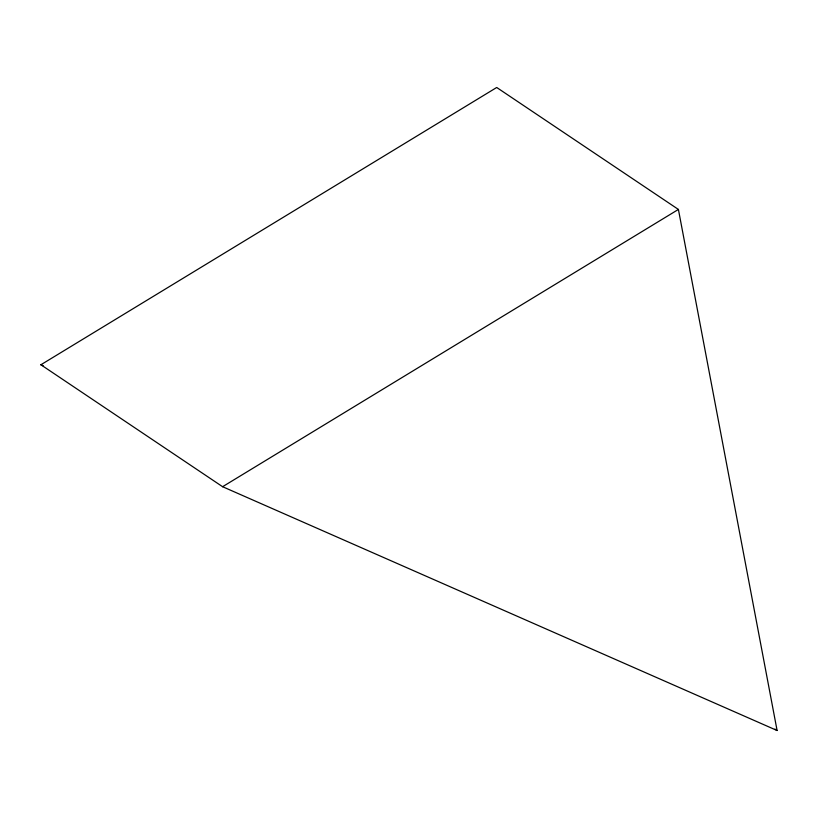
<?xml version="1.0" encoding="UTF-8"?>
<svg xmlns="http://www.w3.org/2000/svg" width="818" height="818" viewBox="0 0 818 818"><rect width="100%" height="100%" fill="white"/><g stroke="black" fill="none" stroke-linecap="round" stroke-linejoin="round"><path stroke-width="1.23" d="M40.9 364.756L496.71 87.485L678.408 209.439L777.1 730.515L222.598 486.71L40.9 364.756L43.242 365.789M222.598 486.71L678.408 209.439M774.983 729.094L777.1 730.515"/></g></svg>
